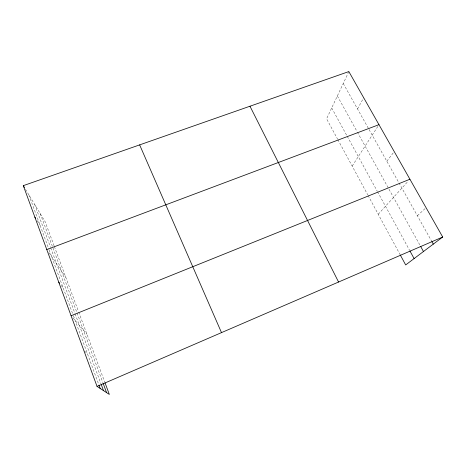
<?xml version="1.0" encoding="UTF-8"?>
<svg xmlns="http://www.w3.org/2000/svg" width="466" height="466" viewBox="0 0 466 466"><rect width="100%" height="100%" fill="white"/><g stroke="black" fill="none" stroke-linecap="round" stroke-linejoin="round"><path stroke-width="0.35" stroke-dasharray="2.33 1.75" d="M348.848 71.572L326.584 118.795L337.512 138.984M357.515 108.951L363.696 97.744M352.168 166.065L378.596 125.255M386.838 161.259L394.224 151.561M378.252 214.267L408.024 181.321M417.361 215.723L426.07 207.708M84.363 350.98L87.492 353.944M72.9 317.859L86.967 334.227M61.186 285.378L63.225 288.087M48.808 252.531L65.805 277.293M37.094 220.61L40.093 225.294M25.531 189.342L45.173 221.769L54.108 245.809M343.238 83.478L368.699 128.901M369.049 129.525L431.516 240.969M337.349 95.967L357.014 131.488M357.364 132.123L420.361 245.914M331.699 107.943L346.908 135.74M347.252 136.375L377.227 191.165M377.571 191.794L409.62 250.376M337.85 139.614L367.756 194.875M368.093 195.499L399.915 254.296M54.353 246.479L78.486 311.41M78.737 312.08L104.803 382.219M40.21 213.579L76.832 312.371M77.082 313.053L102.823 382.499M34.688 204.463L50.503 247.242M50.747 247.912L74.886 313.228M75.137 313.903L100.994 383.856M28.886 194.875L48.889 249.17M49.14 249.852L73.179 315.098M73.424 315.767L98.716 384.415"/><path stroke-width="0.7" d="M105.054 382.895L109.341 394.428L97.039 386.407L23.3 185.654L348.848 71.572L442.7 237.025L405.676 264.933L400.253 254.919M97.039 386.407L442.7 237.025M71.082 315.744L409.917 179.229M46.781 249.572L378.969 124.672M58.733 282.122L59.549 283.206M34.851 217.098L35.597 218.269M23.3 185.654L24.418 187.495M431.871 241.598L433.287 244.126M420.705 246.537L423.466 251.524M409.964 251.005L414.105 258.578M249.974 106.219L338.566 282.029M139.649 144.885L221.501 332.619M103.073 383.174L106.58 392.628M101.244 384.532L103.487 390.613M98.967 385.091L100.213 388.475"/></g></svg>
